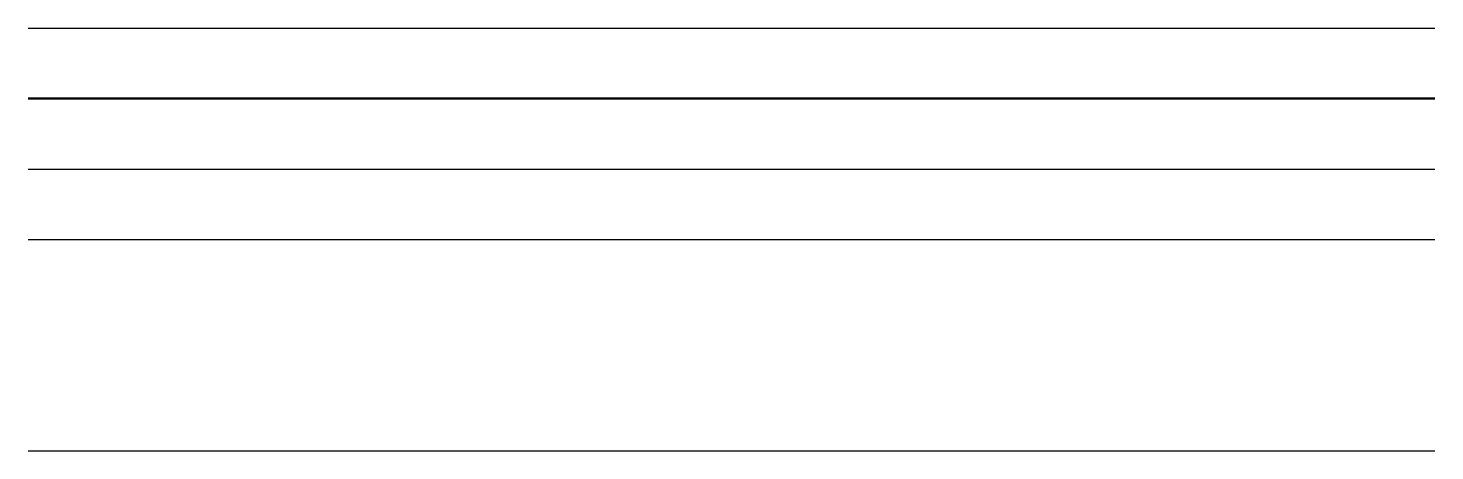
# Model space of a CAD drawing. Extents: x 0 to 200, y 0 to 60.
import ezdxf

# ---------------------------------------------------------------- set-up
doc = ezdxf.new("R2010")
doc.units = 0
for name, color, linetype in [('DEFAULTWT', 8, 'CONTINUOUS'), ('LOCKED', 4, 'CONTINUOUS'), ('WALLS', 7, 'CONTINUOUS')]:
    doc.layers.add(name, color=color, linetype=linetype)
doc.layers.add('NOPLOT', color=5, linetype='CONTINUOUS', plot=False)
doc.layers.add('PLOT', color=6, linetype='CONTINUOUS', lineweight=50)

msp = doc.modelspace()

# ---------------------------------------------------------------- linework, layer by layer
at = {"layer": 'DEFAULTWT'}
msp.add_line((0, 60), (200, 60), dxfattribs=at)
at = {"layer": 'LOCKED'}
msp.add_line((0, 30), (200, 30), dxfattribs=at)
at = {"layer": 'NOPLOT'}
msp.add_line((0, 40), (200, 40), dxfattribs=at)
at = {"layer": 'PLOT'}
msp.add_line((0, 50), (200, 50), dxfattribs=at)
at = {"layer": 'WALLS'}
msp.add_line((0, 0), (200, 0), dxfattribs=at)

doc.saveas('drawing.dxf')
